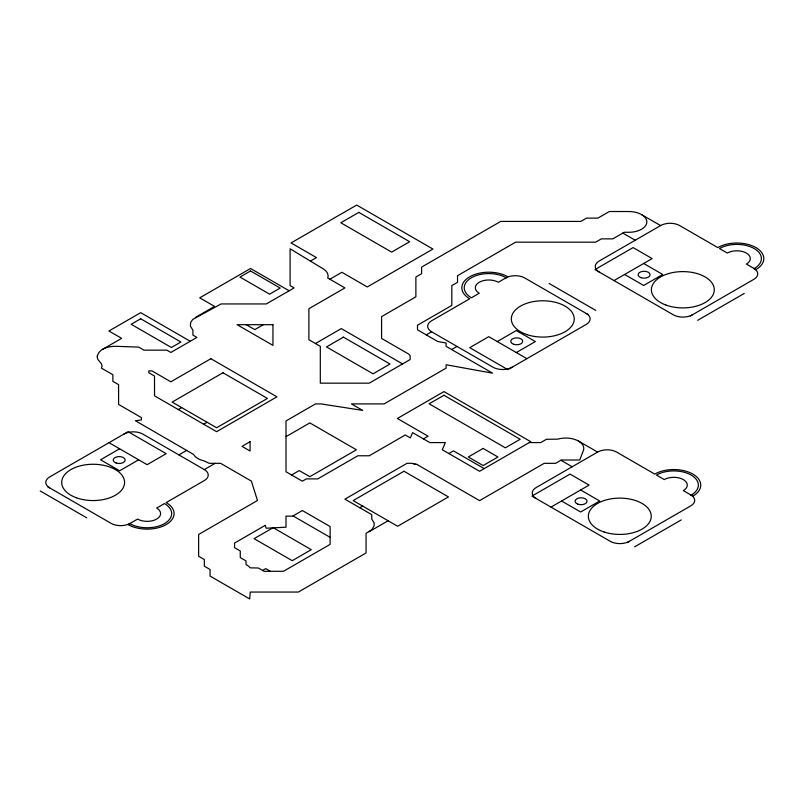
<?xml version="1.0" encoding="UTF-8"?>
<svg xmlns="http://www.w3.org/2000/svg" width="804" height="804" viewBox="0 0 804 804"><rect width="100%" height="100%" fill="white"/><g stroke="black" fill="none" stroke-linecap="round" stroke-linejoin="round"><path stroke-width="1.21" d="M97.324 356.504C96.691 361.458 104.128 362.775 101.435 368.131L112.872 374.724L112.872 381.327L118.59 384.634L118.59 404.432L141.454 417.638L141.454 419.919L135.414 420.753L193.563 454.421A17.969 10.372 0 0 0 204.085 460.893L209.151 463.325L220.587 463.325L251.371 481.093L257.461 500.5L198.628 534.469L198.628 556.267L204.347 559.574L204.347 566.177L210.065 569.473L210.065 576.076L249.692 598.95L250.285 592.056L298.354 592.056L366.051 552.971L366.051 533.374L371.88 529.635L374.172 525.695L374.041 522.65L371.77 519.133L371.77 514.671L344.916 499.163L406.985 463.325L412.181 463.325L417.125 464.571L479.586 500.631L544.197 463.325L555.634 463.325L561.343 460.019L579.694 460.019L583.342 450.712A17.969 10.372 0 0 0 578.85 441.285L577.573 440.582A17.969 10.372 0 0 0 557.765 439.145L546.459 439.275L540.75 442.582L529.313 442.582M97.384 355.85C99.485 348.001 109.364 346.212 116.389 346.323L138.73 347.117L143.996 350.152L166.86 350.152L170.86 352.464L196.9 337.419L192.91 335.117L192.91 330.173L190.367 326.012L190.759 322.233L192.769 319.419L221.08 303.942L266.325 303.942L294.093 287.912L290.103 285.611L290.103 248.808L323.118 268.787A17.969 10.372 0 0 1 327.952 277.209L327.72 277.983L344.916 287.912L308.887 308.716L308.887 339.73L320.314 346.333L320.314 383.166L369.227 383.166L410.161 359.529L410.161 355.72L408.653 354.051L381.578 338.424L381.578 316.625L415.879 296.817L415.879 277.018L421.597 273.712L421.597 267.109L500.721 221.422L580.769 221.422L586.488 218.125L597.915 218.125L609.362 211.512L628.889 211.532A17.969 10.372 0 0 1 640.275 213.904L660.617 225.572A13.477 7.779 0 0 1 679.681 225.572L717.791 247.582A26.954 15.557 0 0 1 755.911 247.582A26.954 15.557 0 0 1 755.911 269.581L746.373 264.084A13.477 7.779 0 0 0 746.373 253.079A13.477 7.779 0 0 0 727.318 253.079L719.49 248.557A24.552 14.181 0 0 1 754.212 248.557A24.552 14.181 0 0 1 754.212 268.606M97.445 355.489L97.324 356.865M102.349 349.479L121.635 338.333L108.922 331.007L140.69 312.666L190.236 341.268M195.332 317.5L214.547 306.394L199.724 297.842L250.546 268.496L289.128 290.777M310.424 261.109L316.474 257.612L291.058 242.939L356.705 205.05L432.934 249.059L367.287 286.958L341.881 272.285L329.861 279.219M263.32 324.695L254.778 329.62L246.235 324.695M178.277 409.558L181.684 407.588M119.605 448.793L100.55 459.787L119.605 470.792L138.66 459.787M315.439 343.519L341.308 328.585L402.543 363.931M203.693 424.231L207.09 422.261M178.89 454.903L186.729 450.381M426.251 334.876L431.617 331.771L493.023 367.227A13.477 7.779 0 0 0 512.088 367.227M123.836 434.12A13.477 7.779 0 0 1 142.901 434.12L204.306 469.576L215.12 463.325M286.013 436.652L309.831 422.904L356.413 449.798L309.831 476.692L299.239 470.581L291.611 474.983M660.617 225.572L599.211 261.029A13.477 7.779 0 0 0 599.211 272.033M451.657 349.539L457.034 346.444M497.264 341.549L516.319 330.544L535.374 341.549L516.319 352.554M614.035 280.586L652.155 258.587L633.09 247.582L594.98 269.581L673.33 314.816A13.477 7.779 0 0 0 692.385 314.816M423.457 438.883L428.08 436.21L397.377 418.482L443.959 391.588L530.781 441.708L479.586 471.285L442.29 449.758L445.366 442.582L429.849 442.582L412.613 432.622L410.341 437.919L405.256 434.984L369.227 455.778L357.8 455.778L317.781 478.882L306.344 478.882L302.354 481.194L286.013 471.757L286.013 420.934L315.51 403.909L321.097 403.909L362.704 410.412L351.448 403.909L384.111 403.909L446.099 368.131L446.099 364.755L492.591 373.177L446.099 346.333L446.099 343.006L437.718 341.489L417.507 329.831L417.507 325.218L451.808 305.409L451.808 285.611L457.526 282.304L457.526 275.702L515.615 242.175L595.653 242.175L601.372 238.868L612.799 238.868L624.226 232.276L628.828 232.286A17.969 10.372 0 0 0 645.451 225.894A17.969 10.372 0 0 0 641.582 214.588M448.863 453.556L453.486 450.883L484.189 468.601M690.264 316.042L753.79 279.37A13.477 7.779 0 0 0 753.79 268.365M359.8 507.756L362.694 506.088M262.576 570.458L265.742 568.619L270.395 571.302M697.671 320.324L744.263 293.43M369.046 531.766L388.101 520.761M691.179 495.123A24.552 14.181 0 0 0 691.179 475.074A24.552 14.181 0 0 0 656.446 475.074L664.285 479.596A13.477 7.779 0 0 1 683.34 479.596A13.477 7.779 0 0 1 683.34 490.601L692.867 496.098A26.954 15.557 0 0 0 692.867 474.099A26.954 15.557 0 0 0 654.757 474.099L616.638 452.089A13.477 7.779 0 0 0 597.583 452.089L536.178 487.546A13.477 7.779 0 0 0 536.178 498.55M551.001 507.103L589.111 485.093L570.056 474.099L531.936 496.098L610.286 541.333A13.477 7.779 0 0 0 629.341 541.333M627.231 542.559L690.747 505.877A13.477 7.779 0 0 0 690.747 494.882M634.637 546.831L681.219 519.937M416.964 464.541L416.12 464.39M415.296 464.22L414.472 464.029M413.678 463.807L412.904 463.576M622.819 233.09L635.21 240.245M643.682 263.471L662.737 274.476L643.682 285.48L624.628 274.476M549.142 283.48L595.724 310.374M588.307 314.655L524.791 277.983A13.477 7.779 0 0 0 505.726 277.983M526.901 358.664L488.792 336.665L469.737 347.66L507.847 369.669L586.196 324.434A13.477 7.779 0 0 0 586.196 313.429M578.528 441.084L597.583 452.089M560.921 460.27L572.177 466.762M580.639 489.988L599.704 500.992L580.639 511.997L561.584 500.992M293.028 515.917L330.122 537.333M109.022 442.672L147.132 464.682L166.187 453.677L128.077 431.678L49.727 476.903A13.477 7.779 0 0 0 49.727 487.907M47.607 486.691L111.133 523.364A13.477 7.779 0 0 0 130.188 523.364M40.2 490.963L86.782 517.856M129.766 523.605A24.552 14.181 0 0 0 164.498 523.605A24.552 14.181 0 0 0 164.498 503.555L156.659 508.078A13.477 7.779 0 0 1 156.659 519.082A13.477 7.779 0 0 1 137.605 519.082L128.077 524.58A26.954 15.557 0 0 0 166.187 524.58A26.954 15.557 0 0 0 166.187 502.58L204.306 480.571A13.477 7.779 0 0 0 204.306 469.576M506.158 277.732A24.552 14.181 0 0 0 471.425 277.732A24.552 14.181 0 0 0 471.425 297.781L479.264 293.259A13.477 7.779 0 0 1 479.264 282.264A13.477 7.779 0 0 1 498.319 282.264L507.847 276.757A26.954 15.557 0 0 0 469.737 276.757A26.954 15.557 0 0 0 469.737 298.766L431.617 320.766A13.477 7.779 0 0 0 431.617 331.771M140.69 318.776L131.163 324.273L171.393 347.509L180.92 342.001L140.69 318.776M250.546 270.948L239.954 277.058L269.601 294.174L280.184 288.063L250.546 270.948M358.825 212.377L340.826 222.768L391.638 252.114L409.638 241.723L358.825 212.377M210.879 358.695L170.86 381.799L151.976 370.905L148.8 370.905L148.8 372.734L154.519 376.041L154.519 395.839L216.598 431.678L276.938 396.834L210.879 358.695M222.979 372.754L172.156 402.09L216.628 427.768L267.441 398.422L222.979 372.754M343.429 337.137L326.484 346.916L373.076 373.81L390.01 364.031L343.429 337.137M250.084 441.687L242.004 446.351L250.084 451.014L250.084 441.687M443.959 395.256L429.135 403.809L505.364 447.828L520.188 439.265L443.959 395.256M265.26 525.344L234.557 543.072L234.557 547.675L240.275 550.981L240.275 557.584L245.994 560.88L246.054 564.609A17.969 10.372 0 0 1 250.225 567.855L258.335 568.006L264.054 571.302L283.47 571.302L330.122 544.378L330.122 526.56L302.354 510.53L292.646 516.138L286.013 516.138L286.013 527.203L266.164 528.228L265.26 525.344M273.159 527.665L254.104 538.67L292.214 560.679L311.269 549.675L273.159 527.665M403.98 471.244L353.157 500.59L397.628 526.258L448.451 496.922L403.98 471.244M483.134 448.431L468.31 456.994L483.134 465.546L497.957 456.994L483.134 448.431M272.948 324.695L237.1 324.695L272.948 345.388L272.948 324.695M116.188 463.034A5.99 3.457 0 0 0 125.173 460.039A5.99 3.457 0 0 0 116.188 457.044A5.99 3.457 0 0 0 116.188 463.034M76.239 497.716A31.446 18.15 0 0 0 124.55 483.204A31.446 18.15 0 0 0 78.621 466.31A31.446 18.15 0 0 0 76.239 497.716M641.11 277.712A5.99 3.457 0 0 0 650.094 274.717A5.99 3.457 0 0 0 641.11 271.722A5.99 3.457 0 0 0 641.11 277.712M665.963 305.068A31.446 18.15 0 0 0 714.264 290.546A31.446 18.15 0 0 0 668.335 273.651A31.446 18.15 0 0 0 665.963 305.068M577.573 504.048A5.99 3.457 0 0 0 587.031 501.575A5.99 3.457 0 0 0 578.599 498.088A5.99 3.457 0 0 0 577.573 504.048M604.095 531.997A31.446 18.15 0 0 0 651.26 516.269A31.446 18.15 0 0 0 604.095 500.55A31.446 18.15 0 0 0 604.095 531.997M513.746 344.303A5.99 3.457 0 0 0 522.731 341.308A5.99 3.457 0 0 0 513.746 338.313A5.99 3.457 0 0 0 513.746 344.303M527.062 334.655A31.446 18.15 0 0 0 574.227 318.937A31.446 18.15 0 0 0 527.062 303.208A31.446 18.15 0 0 0 527.062 334.655"/></g></svg>
